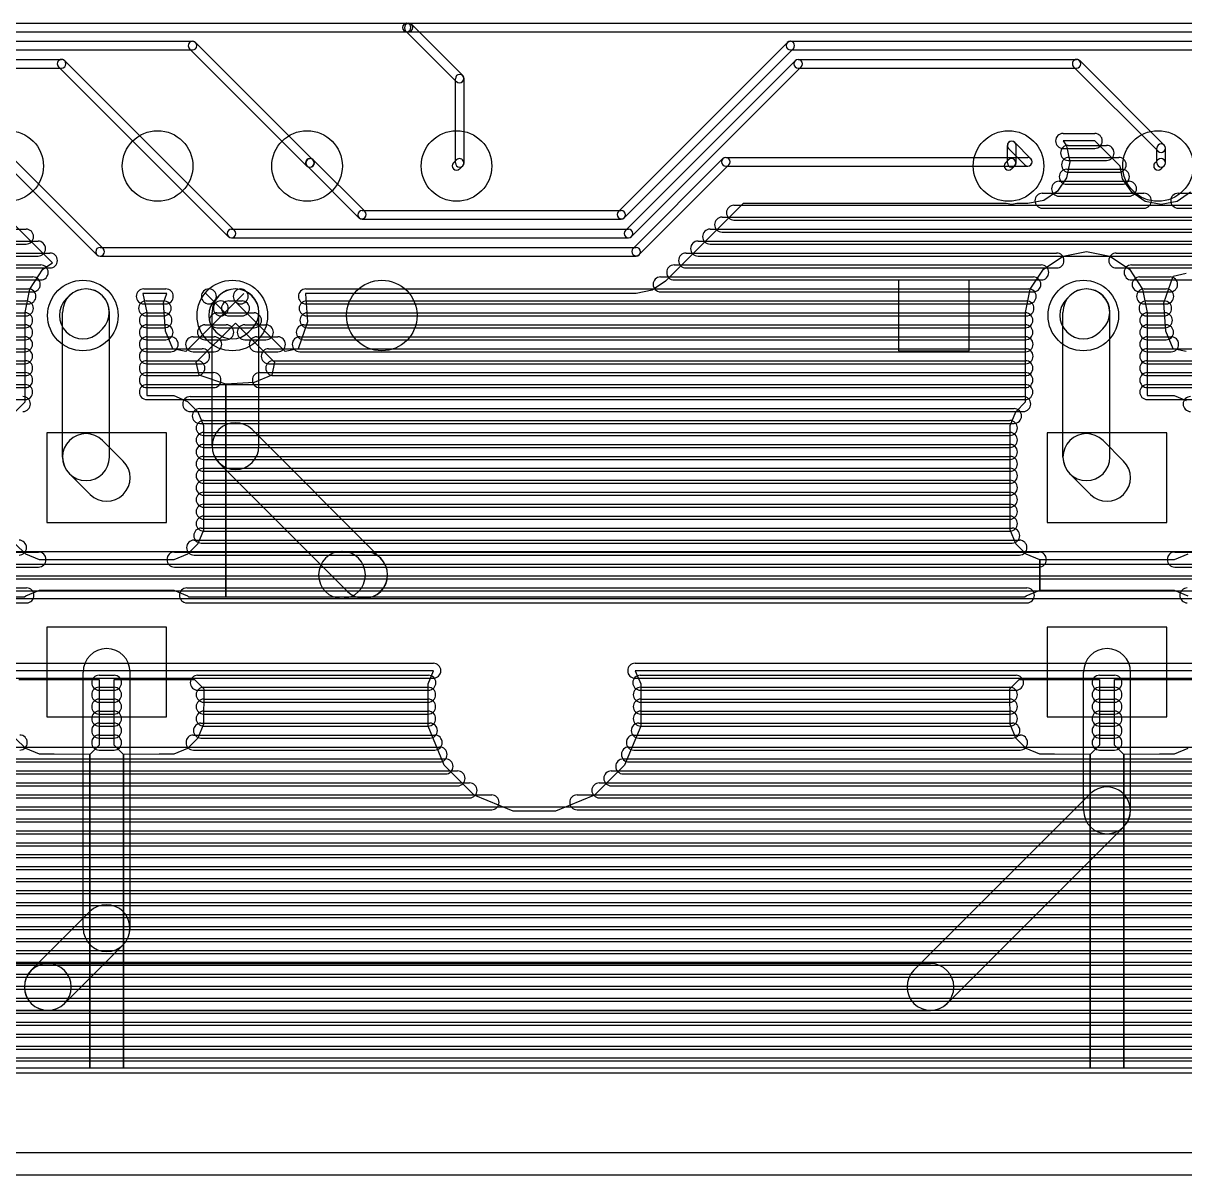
# Model space of a CAD drawing. Extents: x 25909 to 94169, y 14485 to 72115.
# Drawn here: x 68733 to 76504, y 14485 to 22187 of the extents above; entities that cross this region are included whole.
import ezdxf

# ---------------------------------------------------------------- set-up
doc = ezdxf.new("R2010")
doc.units = 0
doc.layers.add('BLACK', color=1, linetype='CONTINUOUS')

msp = doc.modelspace()

# ---------------------------------------------------------------- linework, layer by layer
at = {"layer": 'BLACK'}
for p, q in [((64646, 22187), (71298, 22187)), ((71299, 22187), (77971, 22187)), ((71299, 22187), (71311, 22187)), ((71332, 22178), (71673, 21837)), ((64646, 22129), (71298, 22129)), ((71291, 22137), (71632, 21796)), ((71299, 22129), (77971, 22129)), ((71299, 22129), (71311, 22129)), ((67804, 22066), (69866, 22066)), ((67804, 22008), (69866, 22008)), ((70629, 21233), (69846, 22016)), ((70670, 21274), (69887, 22057)), ((73844, 22057), (72715, 20928)), ((73885, 22016), (72756, 20887)), ((73866, 22066), (77068, 22066)), ((73866, 22008), (77068, 22008)), ((67856, 21945), (68990, 21945)), ((70146, 20801), (69011, 21936)), ((73897, 21936), (72762, 20801)), ((73918, 21945), (75780, 21945)), ((76366, 21372), (75801, 21937)), ((67856, 21887), (68990, 21887)), ((70105, 20760), (68970, 21895)), ((73938, 21895), (72803, 20760)), ((73918, 21887), (75780, 21887)), ((76325, 21331), (75760, 21896)), ((71624, 21254), (71624, 21816)), ((71682, 21254), (71682, 21816)), ((75690, 21450), (75902, 21450)), ((75366, 21390), (75475, 21281)), ((75902, 21400), (75690, 21400)), ((75690, 21400), (75713, 21367)), ((76071, 21232), (75902, 21400)), ((75317, 21253), (75317, 21369)), ((75325, 21349), (75434, 21240)), ((75375, 21253), (75375, 21369)), ((75690, 21350), (75902, 21350)), ((75713, 21367), (75734, 21260)), ((75723, 21370), (75981, 21370)), ((76317, 21253), (76317, 21351)), ((76375, 21253), (76375, 21351)), ((69226, 20639), (68633, 21232)), ((69267, 20680), (68674, 21273)), ((70979, 20886), (70632, 21233)), ((70650, 21282), (70652, 21282)), ((70650, 21224), (70652, 21224)), ((71020, 20927), (70673, 21274)), ((71612, 21254), (71631, 21273)), ((71653, 21213), (71672, 21232)), ((73412, 21280), (72813, 20681)), ((73453, 21239), (72854, 20640)), ((73434, 21289), (75454, 21289)), ((73434, 21231), (75454, 21231)), ((75324, 21273), (75305, 21254)), ((75365, 21232), (75346, 21213)), ((75734, 21260), (75713, 21153)), ((75723, 21270), (75981, 21270)), ((75730, 21290), (76062, 21290)), ((76088, 21146), (76071, 21232)), ((76324, 21273), (76305, 21254)), ((76365, 21232), (76346, 21213)), ((75713, 21153), (75652, 21063)), ((75714, 21210), (76084, 21210)), ((75730, 21190), (76062, 21190)), ((76149, 21056), (76088, 21146)), ((75652, 21063), (75562, 21002)), ((75663, 21130), (76131, 21130)), ((75714, 21110), (76084, 21110)), ((75562, 21002), (75455, 20981)), ((75551, 21050), (76231, 21050)), ((75663, 21030), (76131, 21030)), ((76239, 20995), (76149, 21056)), ((76346, 20974), (76239, 20995)), ((76453, 20995), (76346, 20974)), ((76543, 21056), (76453, 20995)), ((76460, 21050), (77230, 21050)), ((68928, 20584), (68538, 20974)), ((71000, 20935), (72734, 20935)), ((73549, 20981), (73030, 20462)), ((73488, 20970), (80576, 20970)), ((75310, 20981), (73549, 20981)), ((75346, 20974), (75310, 20981)), ((75381, 20981), (75346, 20974)), ((75455, 20981), (75381, 20981)), ((75551, 20950), (76231, 20950)), ((76460, 20950), (77230, 20950)), ((71000, 20877), (72734, 20877)), ((73408, 20890), (80656, 20890)), ((73488, 20870), (80576, 20870)), ((67264, 20810), (68752, 20810)), ((70126, 20809), (72782, 20809)), ((70126, 20751), (72782, 20751)), ((73328, 20810), (80658, 20810)), ((73408, 20790), (80656, 20790)), ((67184, 20730), (68832, 20730)), ((67264, 20710), (68752, 20710)), ((69247, 20688), (72833, 20688)), ((73248, 20730), (76620, 20730)), ((73328, 20710), (80658, 20710)), ((67104, 20650), (68912, 20650)), ((67184, 20630), (68832, 20630)), ((69247, 20630), (72833, 20630)), ((73168, 20650), (75646, 20650)), ((73248, 20630), (76620, 20630)), ((75558, 20541), (75690, 20629)), ((75690, 20629), (75846, 20660)), ((75846, 20660), (76002, 20629)), ((76002, 20629), (76134, 20541)), ((76046, 20650), (76588, 20650)), ((67024, 20570), (68850, 20570)), ((67104, 20550), (68912, 20550)), ((68777, 20409), (68865, 20541)), ((68865, 20541), (68928, 20584)), ((73088, 20570), (75544, 20570)), ((73168, 20550), (75646, 20550)), ((75470, 20409), (75558, 20541)), ((76046, 20550), (76588, 20550)), ((76134, 20541), (76222, 20409)), ((76148, 20570), (76650, 20570)), ((66927, 20490), (68797, 20490)), ((67024, 20470), (68850, 20470)), ((73030, 20462), (72940, 20401)), ((72997, 20490), (75491, 20490)), ((73088, 20470), (75544, 20470)), ((74589, 20468), (74589, 19996)), ((75061, 20468), (74589, 20468)), ((75061, 19996), (75061, 20468)), ((76148, 20470), (76650, 20470)), ((76202, 20490), (76406, 20490)), ((76365, 20317), (76426, 20496)), ((76426, 20496), (76513, 20515)), ((63932, 20410), (68768, 20410)), ((66927, 20390), (68797, 20390)), ((68746, 20253), (68777, 20409)), ((69041, 20364), (69021, 20344)), ((69693, 20380), (69534, 20380)), ((69534, 20380), (69560, 20253)), ((69539, 20410), (69687, 20410)), ((69672, 20317), (69693, 20380)), ((69955, 20380), (69954, 20380)), ((69954, 20380), (70082, 20253)), ((70082, 20253), (69955, 20380)), ((70041, 20364), (70021, 20344)), ((70153, 20324), (70209, 20380)), ((70208, 20380), (70153, 20324)), ((70209, 20380), (70208, 20380)), ((72833, 20380), (70621, 20380)), ((70621, 20380), (70622, 20378)), ((70622, 20378), (70634, 20189)), ((70624, 20410), (75460, 20410)), ((72940, 20401), (72833, 20380)), ((72997, 20390), (75491, 20390)), ((75439, 20253), (75470, 20409)), ((75734, 20364), (75714, 20344)), ((76202, 20390), (76406, 20390)), ((76222, 20409), (76253, 20253)), ((76232, 20410), (76380, 20410)), ((63932, 20310), (68768, 20310)), ((63937, 20330), (68751, 20330)), ((69539, 20310), (69687, 20310)), ((69555, 20330), (69673, 20330)), ((69684, 20128), (69672, 20317)), ((70153, 20324), (70082, 20253)), ((70109, 20330), (70197, 20330)), ((70224, 20253), (70153, 20324)), ((70624, 20310), (75460, 20310)), ((70629, 20330), (75445, 20330)), ((76232, 20310), (76380, 20310)), ((76248, 20330), (76366, 20330)), ((76377, 20128), (76365, 20317)), ((63937, 20230), (68751, 20230)), ((63942, 20250), (68746, 20250)), ((68746, 19654), (68746, 20253)), ((68996, 19285), (68996, 20253)), ((69310, 19285), (69310, 20253)), ((69555, 20230), (69673, 20230)), ((69560, 20253), (69560, 19696)), ((69560, 20250), (69678, 20250)), ((70082, 20253), (69820, 19991)), ((69996, 19359), (69996, 20253)), ((70029, 20250), (70277, 20250)), ((70109, 20230), (70197, 20230)), ((70486, 19991), (70224, 20253)), ((70310, 19359), (70310, 20253)), ((70629, 20230), (75445, 20230)), ((70634, 20250), (75438, 20250)), ((75439, 19654), (75439, 20253)), ((75689, 19285), (75689, 20253)), ((76003, 19285), (76003, 20253)), ((76248, 20230), (76366, 20230)), ((76253, 20253), (76253, 19696)), ((76253, 20250), (76371, 20250)), ((63918, 20170), (68746, 20170)), ((63942, 20150), (68746, 20150)), ((69263, 20142), (69243, 20122)), ((69560, 20170), (69686, 20170)), ((69560, 20150), (69678, 20150)), ((69733, 20010), (69684, 20128)), ((69891, 19920), (70153, 20182)), ((69949, 20170), (70091, 20170)), ((70029, 20150), (70277, 20150)), ((70153, 20182), (70415, 19920)), ((70215, 20170), (70357, 20170)), ((70263, 20142), (70243, 20122)), ((70634, 20189), (70573, 20010)), ((70610, 20170), (75438, 20170)), ((70634, 20150), (75438, 20150)), ((75956, 20142), (75936, 20122)), ((76253, 20170), (76379, 20170)), ((76253, 20150), (76371, 20150)), ((76426, 20010), (76377, 20128)), ((63891, 20090), (68745, 20090)), ((63918, 20070), (68746, 20070)), ((69560, 20090), (69720, 20090)), ((69560, 20070), (69686, 20070)), ((69869, 20090), (70011, 20090)), ((69949, 20070), (70091, 20070)), ((70215, 20070), (70357, 20070)), ((70295, 20090), (70437, 20090)), ((70583, 20090), (75439, 20090)), ((70610, 20070), (75438, 20070)), ((76253, 20090), (76413, 20090)), ((76253, 20070), (76379, 20070)), ((63683, 20010), (68745, 20010)), ((63891, 19990), (68745, 19990)), ((69560, 20010), (69930, 20010)), ((69560, 19990), (69720, 19990)), ((69820, 19991), (69733, 20010)), ((69869, 19990), (70011, 19990)), ((70295, 19990), (70437, 19990)), ((70375, 20010), (75439, 20010)), ((70573, 20010), (70486, 19991)), ((70583, 19990), (75439, 19990)), ((74589, 19996), (75061, 19996)), ((76253, 20010), (76623, 20010)), ((76253, 19990), (76413, 19990)), ((76513, 19991), (76426, 20010)), ((63683, 19910), (68745, 19910)), ((63714, 19930), (68746, 19930)), ((69560, 19930), (69898, 19930)), ((69560, 19910), (69930, 19910)), ((69910, 19833), (69891, 19920)), ((70375, 19910), (75439, 19910)), ((70415, 19920), (70396, 19833)), ((70406, 19930), (75438, 19930)), ((76253, 19930), (76591, 19930)), ((76253, 19910), (76623, 19910)), ((63624, 19850), (68746, 19850)), ((63714, 19830), (68746, 19830)), ((69560, 19850), (70006, 19850)), ((69560, 19830), (69898, 19830)), ((70089, 19772), (69910, 19833)), ((70396, 19833), (70278, 19784)), ((70316, 19850), (75438, 19850)), ((70406, 19830), (75438, 19830)), ((76253, 19850), (76699, 19850)), ((76253, 19830), (76591, 19830)), ((62868, 19770), (68746, 19770)), ((63624, 19750), (68746, 19750)), ((69560, 19770), (75438, 19770)), ((69560, 19750), (70006, 19750)), ((70278, 19784), (70089, 19772)), ((70089, 18350), (70089, 19772)), ((70089, 19772), (70089, 18350)), ((70316, 19750), (75438, 19750)), ((76253, 19770), (80659, 19770)), ((76253, 19750), (76699, 19750)), ((62868, 19670), (68746, 19670)), ((69560, 19696), (69741, 19696)), ((69560, 19670), (75438, 19670)), ((69741, 19696), (69832, 19658)), ((69850, 19690), (75424, 19690)), ((76253, 19696), (76434, 19696)), ((76253, 19670), (80659, 19670)), ((76434, 19696), (76513, 19664)), ((68680, 19588), (68746, 19654)), ((69832, 19658), (69902, 19588)), ((69850, 19590), (75424, 19590)), ((69902, 19588), (69940, 19496)), ((69914, 19610), (75362, 19610)), ((75335, 19497), (75373, 19588)), ((75373, 19588), (75439, 19654)), ((69914, 19510), (75362, 19510)), ((69940, 19530), (75334, 19530)), ((69691, 19447), (68891, 19447)), ((68891, 19447), (68891, 18847)), ((69691, 18847), (69691, 19447)), ((69940, 19496), (69940, 18797)), ((69940, 19450), (75334, 19450)), ((69940, 19430), (75334, 19430)), ((70264, 19469), (71124, 18609)), ((75335, 18798), (75335, 19497)), ((76384, 19447), (75584, 19447)), ((75584, 19447), (75584, 18847)), ((76384, 18847), (76384, 19447)), ((69264, 19396), (69402, 19258)), ((69940, 19370), (75334, 19370)), ((69940, 19350), (75334, 19350)), ((75957, 19396), (76095, 19258)), ((69940, 19290), (75334, 19290)), ((69940, 19270), (75334, 19270)), ((69940, 19210), (75334, 19210)), ((70042, 19247), (70902, 18387)), ((69042, 19174), (69180, 19036)), ((69940, 19190), (75334, 19190)), ((69940, 19130), (75334, 19130)), ((75735, 19174), (75873, 19036)), ((69940, 19110), (75334, 19110)), ((69940, 19050), (75334, 19050)), ((69940, 19030), (75334, 19030)), ((69940, 18970), (75334, 18970)), ((69940, 18950), (75334, 18950)), ((69940, 18890), (75334, 18890)), ((68891, 18847), (69691, 18847)), ((69924, 18810), (75350, 18810)), ((69940, 18870), (75334, 18870)), ((75584, 18847), (76384, 18847)), ((69876, 18730), (75398, 18730)), ((69940, 18797), (69902, 18706)), ((69940, 18790), (75334, 18790)), ((75373, 18706), (75335, 18798)), ((64173, 18654), (70865, 18654)), ((68750, 18636), (68680, 18706)), ((69902, 18706), (69832, 18636)), ((69924, 18710), (75350, 18710)), ((70866, 18654), (71014, 18654)), ((70866, 18654), (76770, 18654)), ((75443, 18636), (75373, 18706)), ((63051, 18650), (68835, 18650)), ((68841, 18598), (68750, 18636)), ((69740, 18598), (68841, 18598)), ((69832, 18636), (69740, 18598)), ((69744, 18650), (75528, 18650)), ((69876, 18630), (75398, 18630)), ((75534, 18598), (75443, 18636)), ((75534, 18396), (75534, 18598)), ((76433, 18598), (75534, 18598)), ((75534, 18598), (75534, 18396)), ((76525, 18636), (76433, 18598)), ((76437, 18650), (80347, 18650)), ((28466, 18570), (80266, 18570)), ((63051, 18550), (68835, 18550)), ((69744, 18550), (75528, 18550)), ((76437, 18550), (80347, 18550)), ((28466, 18470), (80266, 18470)), ((28546, 18490), (80186, 18490)), ((28546, 18390), (80186, 18390)), ((63135, 18410), (68755, 18410)), ((63397, 18350), (68742, 18350)), ((64173, 18340), (70865, 18340)), ((68742, 18350), (68750, 18358)), ((68750, 18358), (68842, 18396)), ((68842, 18396), (69741, 18396)), ((69741, 18396), (69832, 18358)), ((69828, 18410), (75448, 18410)), ((69832, 18358), (69839, 18350)), ((69839, 18350), (70089, 18350)), ((70089, 18350), (75435, 18350)), ((70866, 18340), (71014, 18340)), ((70866, 18340), (76770, 18340)), ((75435, 18350), (75443, 18358)), ((75443, 18358), (75534, 18396)), ((75534, 18396), (76434, 18396)), ((76434, 18396), (76525, 18358)), ((63135, 18310), (68755, 18310)), ((69828, 18310), (75448, 18310)), ((69691, 18147), (68891, 18147)), ((68891, 18147), (68891, 17547)), ((69691, 17547), (69691, 18147)), ((76384, 18147), (75584, 18147)), ((75584, 18147), (75584, 17547)), ((76384, 17547), (76384, 18147)), ((66135, 17906), (71477, 17906)), ((72827, 17906), (78171, 17906)), ((71478, 17856), (66135, 17856)), ((66135, 17806), (71477, 17806)), ((68703, 17797), (69241, 17797)), ((69134, 16135), (69134, 17847)), ((69241, 17826), (69341, 17826)), ((69241, 17797), (69241, 17359)), ((69341, 17359), (69341, 17797)), ((69341, 17797), (69879, 17797)), ((69448, 16135), (69448, 17847)), ((69879, 17797), (69941, 17735)), ((69900, 17826), (71444, 17826)), ((71442, 17769), (71478, 17856)), ((78171, 17856), (72827, 17856)), ((72827, 17856), (72864, 17768)), ((72827, 17806), (78171, 17806)), ((72861, 17826), (75375, 17826)), ((75334, 17735), (75396, 17797)), ((75396, 17797), (75934, 17797)), ((75827, 16923), (75827, 17847)), ((75934, 17826), (76034, 17826)), ((75934, 17797), (75934, 17359)), ((76034, 17359), (76034, 17797)), ((76034, 17797), (76572, 17797)), ((76141, 16923), (76141, 17847)), ((69241, 17746), (69341, 17746)), ((69241, 17726), (69341, 17726)), ((69900, 17726), (71444, 17726)), ((69940, 17746), (71442, 17746)), ((69941, 17735), (69940, 17498)), ((71442, 17486), (71442, 17769)), ((72861, 17726), (75375, 17726)), ((72864, 17768), (72864, 17485)), ((72864, 17746), (75334, 17746)), ((75335, 17498), (75334, 17735)), ((75934, 17746), (76034, 17746)), ((75934, 17726), (76034, 17726)), ((69241, 17666), (69341, 17666)), ((69241, 17646), (69341, 17646)), ((69940, 17666), (71442, 17666)), ((69940, 17646), (71442, 17646)), ((72864, 17666), (75334, 17666)), ((72864, 17646), (75334, 17646)), ((75934, 17666), (76034, 17666)), ((75934, 17646), (76034, 17646)), ((69241, 17586), (69341, 17586)), ((69241, 17566), (69341, 17566)), ((69940, 17586), (71442, 17586)), ((69940, 17566), (71442, 17566)), ((72864, 17586), (75334, 17586)), ((72864, 17566), (75334, 17566)), ((75934, 17586), (76034, 17586)), ((75934, 17566), (76034, 17566)), ((68891, 17547), (69691, 17547)), ((69241, 17506), (69341, 17506)), ((69241, 17486), (69341, 17486)), ((69940, 17498), (69902, 17406)), ((69922, 17506), (71454, 17506)), ((69940, 17486), (71442, 17486)), ((71550, 17225), (71442, 17486)), ((72864, 17485), (72755, 17224)), ((72851, 17506), (75351, 17506)), ((72864, 17486), (75334, 17486)), ((75373, 17406), (75335, 17498)), ((75584, 17547), (76384, 17547)), ((75934, 17506), (76034, 17506)), ((75934, 17486), (76034, 17486)), ((69241, 17426), (69341, 17426)), ((69872, 17426), (71486, 17426)), ((72818, 17426), (75402, 17426)), ((75934, 17426), (76034, 17426)), ((66093, 17346), (71519, 17346)), ((68750, 17336), (68680, 17406)), ((68841, 17298), (68750, 17336)), ((69241, 17359), (69179, 17297)), ((69241, 17406), (69341, 17406)), ((69403, 17297), (69341, 17359)), ((69832, 17336), (69741, 17298)), ((69902, 17406), (69832, 17336)), ((69922, 17406), (71454, 17406)), ((72785, 17346), (78213, 17346)), ((72851, 17406), (75351, 17406)), ((75443, 17336), (75373, 17406)), ((75534, 17298), (75443, 17336)), ((75934, 17359), (75872, 17297)), ((75934, 17406), (76034, 17406)), ((76096, 17297), (76034, 17359)), ((76525, 17336), (76434, 17298)), ((66055, 17266), (71559, 17266)), ((68940, 17298), (68841, 17298)), ((69179, 17297), (68940, 17298)), ((69179, 15200), (69179, 17297)), ((69179, 17297), (69179, 15200)), ((69241, 17326), (69341, 17326)), ((69642, 17298), (69403, 17297)), ((69403, 15200), (69403, 17297)), ((69403, 17297), (69403, 15200)), ((69741, 17298), (69642, 17298)), ((69872, 17326), (71486, 17326)), ((72747, 17266), (78251, 17266)), ((72818, 17326), (75402, 17326)), ((75633, 17298), (75534, 17298)), ((75872, 17297), (75633, 17298)), ((75872, 15200), (75872, 17297)), ((75872, 17297), (75872, 15200)), ((75934, 17326), (76034, 17326)), ((76335, 17298), (76096, 17297)), ((76096, 15200), (76096, 17297)), ((76096, 17297), (76096, 15200)), ((76434, 17298), (76335, 17298)), ((65975, 17186), (71639, 17186)), ((66093, 17246), (71519, 17246)), ((71750, 17025), (71550, 17225)), ((72755, 17224), (72555, 17024)), ((72667, 17186), (78331, 17186)), ((72785, 17246), (78213, 17246)), ((65895, 17106), (71719, 17106)), ((66055, 17166), (71559, 17166)), ((72587, 17106), (78411, 17106)), ((72747, 17166), (78251, 17166)), ((65747, 17026), (71867, 17026)), ((65975, 17086), (71639, 17086)), ((72011, 16916), (71750, 17025)), ((72555, 17024), (72294, 16916)), ((72439, 17026), (78559, 17026)), ((72667, 17086), (78331, 17086)), ((74692, 15853), (75872, 17033)), ((26625, 16946), (80657, 16946)), ((65895, 17006), (71719, 17006)), ((72587, 17006), (78411, 17006)), ((26625, 16866), (80657, 16866)), ((65747, 16926), (71867, 16926)), ((72294, 16916), (72011, 16916)), ((72439, 16926), (78559, 16926)), ((26625, 16846), (80657, 16846)), ((26625, 16786), (80657, 16786)), ((74914, 15631), (76094, 16811)), ((26625, 16766), (80657, 16766)), ((26625, 16706), (80657, 16706)), ((26625, 16686), (80657, 16686)), ((26625, 16626), (80657, 16626)), ((26625, 16606), (80657, 16606)), ((26625, 16546), (80657, 16546)), ((26625, 16526), (80657, 16526)), ((26625, 16466), (80657, 16466)), ((26625, 16446), (80657, 16446)), ((26625, 16386), (80657, 16386)), ((26625, 16366), (80657, 16366)), ((26625, 16306), (80657, 16306)), ((26625, 16286), (80657, 16286)), ((69179, 16245), (68787, 15853)), ((26625, 16226), (80657, 16226)), ((26625, 16206), (80657, 16206)), ((26625, 16146), (80657, 16146)), ((26625, 16126), (80657, 16126)), ((26625, 16066), (80657, 16066)), ((26625, 16046), (80657, 16046)), ((69401, 16023), (69009, 15631)), ((26625, 15986), (80657, 15986)), ((26625, 15966), (80657, 15966)), ((26625, 15906), (80657, 15906)), ((26625, 15886), (80657, 15886)), ((62205, 15898), (68897, 15898)), ((68898, 15898), (74802, 15898)), ((26625, 15826), (80657, 15826)), ((26625, 15806), (80657, 15806)), ((26625, 15726), (80657, 15726)), ((26691, 15746), (80593, 15746)), ((26691, 15646), (80593, 15646)), ((26771, 15666), (80513, 15666)), ((26771, 15566), (80513, 15566)), ((26851, 15586), (80433, 15586)), ((62205, 15584), (68897, 15584)), ((68898, 15584), (74802, 15584)), ((26851, 15486), (80433, 15486)), ((26930, 15506), (80352, 15506)), ((26930, 15406), (80352, 15406)), ((27010, 15426), (80272, 15426)), ((27010, 15326), (80272, 15326)), ((27090, 15346), (80192, 15346)), ((27090, 15246), (80192, 15246)), ((27170, 15266), (80112, 15266)), ((27170, 15166), (80112, 15166)), ((62710, 15200), (69179, 15200)), ((69179, 15200), (69403, 15200)), ((69403, 15200), (75872, 15200)), ((75872, 15200), (76096, 15200)), ((76096, 15200), (80097, 15200)), ((26378, 14635), (94094, 14635)), ((26378, 14485), (94094, 14485))]:
    msp.add_line(p, q, dxfattribs=at)
for centre in [(68632, 21232), (69632, 21232), (70632, 21232), (71632, 21232), (75325, 21232), (76325, 21232), (69132, 20232), (70132, 20232), (71132, 20232), (75825, 20232)]:
    msp.add_circle(centre, 236, dxfattribs=at)
for centre, radius, start, end in [((71299, 22158), 29, 90, 270), ((71299, 22158), 29, 90, 270), ((71312, 22157), 29, 45, 225), ((71298, 22158), 29, 270, 450), ((71311, 22158), 29, 270, 450), ((69866, 22037), 29, 405, 585), ((69866, 22037), 29, 270, 450), ((73866, 22037), 29, 90, 270), ((73865, 22037), 29, -45, 135), ((68990, 21916), 29, 405, 585), ((68990, 21916), 29, 270, 450), ((73918, 21916), 29, 90, 270), ((73918, 21916), 29, -45, 135), ((75781, 21916), 29, 405, 585), ((75780, 21916), 29, 270, 450), ((71653, 21816), 29, 360, 540), ((71652, 21817), 29, 225, 405), ((75690, 21400), 50, 90, 270), ((75902, 21400), 50, 270, 450), ((75346, 21369), 29, 45, 225), ((75346, 21369), 29, 360, 540), ((76346, 21351), 29, 360, 540), ((76345, 21352), 29, 225, 405), ((75723, 21320), 50, 90, 270), ((75981, 21320), 50, 270, 450), ((70650, 21253), 29, 90, 270), ((70653, 21253), 29, 405, 585), ((70650, 21253), 29, 225, 405), ((70652, 21253), 29, 270, 450), ((71632, 21233), 29, 135, 315), ((71653, 21254), 29, 180, 360), ((71652, 21253), 29, 315, 495), ((73434, 21260), 29, 90, 270), ((73433, 21260), 29, -45, 135), ((75325, 21233), 29, 135, 315), ((75346, 21253), 29, 180, 360), ((75345, 21253), 29, -45, 135), ((75454, 21261), 29, 225, 405), ((75454, 21260), 29, 270, 450), ((75730, 21240), 50, 90, 270), ((76062, 21240), 50, 270, 450), ((76325, 21233), 29, 135, 315), ((76346, 21253), 29, 180, 360), ((76345, 21253), 29, -45, 135), ((75714, 21160), 50, 90, 270), ((76084, 21160), 50, 270, 450), ((75663, 21080), 50, 90, 270), ((76131, 21080), 50, 270, 450), ((75551, 21000), 50, 90, 270), ((76231, 21000), 50, 270, 450), ((76460, 21000), 50, 90, 270), ((71000, 20906), 29, 90, 270), ((70999, 20907), 29, 225, 405), ((72735, 20907), 29, 135, 315), ((72734, 20906), 29, 270, 450), ((73488, 20920), 50, 90, 270), ((73408, 20840), 50, 90, 270), ((68752, 20760), 50, 270, 450), ((70126, 20780), 29, 90, 270), ((70126, 20780), 29, 225, 405), ((72782, 20780), 29, 135, 315), ((72782, 20780), 29, 270, 450), ((73328, 20760), 50, 90, 270), ((68832, 20680), 50, 270, 450), ((69247, 20659), 29, 90, 270), ((69247, 20659), 29, 225, 405), ((72833, 20660), 29, 135, 315), ((72833, 20659), 29, 270, 450), ((73248, 20680), 50, 90, 270), ((68912, 20600), 50, 270, 450), ((73168, 20600), 50, 90, 270), ((75646, 20600), 50, 270, 450), ((76046, 20600), 50, 90, 270), ((68850, 20520), 50, 270, 450), ((73088, 20520), 50, 90, 270), ((75544, 20520), 50, 270, 450), ((76148, 20520), 50, 90, 270), ((68797, 20440), 50, 270, 450), ((72997, 20440), 50, 90, 270), ((75491, 20440), 50, 270, 450), ((76202, 20440), 50, 90, 270), ((76406, 20440), 50, 270, 450), ((68768, 20360), 50, 270, 450), ((69153, 20253), 157, 360, 540), ((69152, 20253), 157, -45, 135), ((69539, 20360), 50, 90, 270), ((69687, 20360), 50, 270, 450), ((69975, 20360), 50, 0, 180), ((70153, 20253), 157, 360, 540), ((70152, 20253), 157, -45, 135), ((70188, 20360), 50, 90, 270), ((70188, 20360), 50, 270, 450), ((70624, 20360), 50, 90, 270), ((75460, 20360), 50, 270, 450), ((75846, 20253), 157, 360, 540), ((75845, 20253), 157, -45, 135), ((76232, 20360), 50, 90, 270), ((76380, 20360), 50, 270, 450), ((68751, 20280), 50, 270, 450), ((69132, 20233), 157, 135, 315), ((69555, 20280), 50, 90, 270), ((69673, 20280), 50, 270, 450), ((69975, 20360), 50, 180, 360), ((70132, 20233), 157, 135, 315), ((70055, 20280), 50, 0, 180), ((70109, 20280), 50, 90, 270), ((70197, 20280), 50, 270, 450), ((70629, 20280), 50, 90, 270), ((75445, 20280), 50, 270, 450), ((75825, 20233), 157, 135, 315), ((76248, 20280), 50, 90, 270), ((76366, 20280), 50, 270, 450), ((68746, 20200), 50, 270, 450), ((69560, 20200), 50, 90, 270), ((69678, 20200), 50, 270, 450), ((70029, 20200), 50, 90, 270), ((70055, 20280), 50, 180, 360), ((70277, 20200), 50, 270, 450), ((70634, 20200), 50, 90, 270), ((75438, 20200), 50, 270, 450), ((76253, 20200), 50, 90, 270), ((76371, 20200), 50, 270, 450), ((68746, 20120), 50, 270, 450), ((69560, 20120), 50, 90, 270), ((69686, 20120), 50, 270, 450), ((69949, 20120), 50, 90, 270), ((70091, 20120), 50, 270, 450), ((70215, 20120), 50, 90, 270), ((70357, 20120), 50, 270, 450), ((70610, 20120), 50, 90, 270), ((75438, 20120), 50, 270, 450), ((76253, 20120), 50, 90, 270), ((76379, 20120), 50, 270, 450), ((68745, 20040), 50, 270, 450), ((69560, 20040), 50, 90, 270), ((69720, 20040), 50, 270, 450), ((69869, 20040), 50, 90, 270), ((70011, 20040), 50, 270, 450), ((70295, 20040), 50, 90, 270), ((70437, 20040), 50, 270, 450), ((70583, 20040), 50, 90, 270), ((75439, 20040), 50, 270, 450), ((76253, 20040), 50, 90, 270), ((76413, 20040), 50, 270, 450), ((68745, 19960), 50, 270, 450), ((69560, 19960), 50, 90, 270), ((69930, 19960), 50, 270, 450), ((70375, 19960), 50, 90, 270), ((75439, 19960), 50, 270, 450), ((76253, 19960), 50, 90, 270), ((68746, 19880), 50, 270, 450), ((69560, 19880), 50, 90, 270), ((69898, 19880), 50, 270, 450), ((70406, 19880), 50, 90, 270), ((75438, 19880), 50, 270, 450), ((76253, 19880), 50, 90, 270), ((68746, 19800), 50, 270, 450), ((69560, 19800), 50, 90, 270), ((70006, 19800), 50, 270, 450), ((70316, 19800), 50, 90, 270), ((75438, 19800), 50, 270, 450), ((76253, 19800), 50, 90, 270), ((68746, 19720), 50, 270, 450), ((69560, 19720), 50, 90, 270), ((75438, 19720), 50, 270, 450), ((76253, 19720), 50, 90, 270), ((68731, 19640), 50, 270, 450), ((69850, 19640), 50, 90, 270), ((75424, 19640), 50, 270, 450), ((76543, 19640), 50, 90, 270), ((69914, 19560), 50, 90, 270), ((75362, 19560), 50, 270, 450), ((69940, 19480), 50, 90, 270), ((70153, 19358), 157, 45, 225), ((75334, 19480), 50, 270, 450), ((69153, 19285), 157, 45, 225), ((69940, 19400), 50, 90, 270), ((75334, 19400), 50, 270, 450), ((75846, 19285), 157, 45, 225), ((69940, 19320), 50, 90, 270), ((70153, 19359), 157, 180, 360), ((75334, 19320), 50, 270, 450), ((69153, 19285), 157, 180, 360), ((69940, 19240), 50, 90, 270), ((75334, 19240), 50, 270, 450), ((75846, 19285), 157, 180, 360), ((69291, 19147), 157, 225, 405), ((69940, 19160), 50, 90, 270), ((75334, 19160), 50, 270, 450), ((75984, 19147), 157, 225, 405), ((69940, 19080), 50, 90, 270), ((75334, 19080), 50, 270, 450), ((69940, 19000), 50, 90, 270), ((75334, 19000), 50, 270, 450), ((69940, 18920), 50, 90, 270), ((75334, 18920), 50, 270, 450), ((69940, 18840), 50, 90, 270), ((75334, 18840), 50, 270, 450), ((69924, 18760), 50, 90, 270), ((75350, 18760), 50, 270, 450), ((68705, 18680), 50, 270, 450), ((69876, 18680), 50, 90, 270), ((75398, 18680), 50, 270, 450), ((70866, 18497), 157, 90, 270), ((70866, 18497), 157, 90, 270), ((70865, 18497), 157, 270, 450), ((71014, 18497), 157, 270, 450), ((68835, 18600), 50, 270, 450), ((69744, 18600), 50, 90, 270), ((71013, 18498), 157, 225, 405), ((75528, 18600), 50, 270, 450), ((76437, 18600), 50, 90, 270), ((68755, 18360), 50, 270, 450), ((69828, 18360), 50, 90, 270), ((75448, 18360), 50, 270, 450), ((76521, 18360), 50, 90, 270), ((69291, 17847), 157, 360, 540), ((75984, 17847), 157, 360, 540), ((71477, 17856), 50, 270, 450), ((72827, 17856), 50, 90, 270), ((69241, 17776), 50, 90, 270), ((69341, 17776), 50, 270, 450), ((69900, 17776), 50, 90, 270), ((71444, 17776), 50, 270, 450), ((72861, 17776), 50, 90, 270), ((75375, 17776), 50, 270, 450), ((75934, 17776), 50, 90, 270), ((76034, 17776), 50, 270, 450), ((69241, 17696), 50, 90, 270), ((69341, 17696), 50, 270, 450), ((69940, 17696), 50, 90, 270), ((71442, 17696), 50, 270, 450), ((72864, 17696), 50, 90, 270), ((75334, 17696), 50, 270, 450), ((75934, 17696), 50, 90, 270), ((76034, 17696), 50, 270, 450), ((69241, 17616), 50, 90, 270), ((69341, 17616), 50, 270, 450), ((69940, 17616), 50, 90, 270), ((71442, 17616), 50, 270, 450), ((72864, 17616), 50, 90, 270), ((75334, 17616), 50, 270, 450), ((75934, 17616), 50, 90, 270), ((76034, 17616), 50, 270, 450), ((69241, 17536), 50, 90, 270), ((69341, 17536), 50, 270, 450), ((69940, 17536), 50, 90, 270), ((71442, 17536), 50, 270, 450), ((72864, 17536), 50, 90, 270), ((75334, 17536), 50, 270, 450), ((75934, 17536), 50, 90, 270), ((76034, 17536), 50, 270, 450), ((69241, 17456), 50, 90, 270), ((69341, 17456), 50, 270, 450), ((69922, 17456), 50, 90, 270), ((71454, 17456), 50, 270, 450), ((72851, 17456), 50, 90, 270), ((75351, 17456), 50, 270, 450), ((75934, 17456), 50, 90, 270), ((76034, 17456), 50, 270, 450), ((68710, 17376), 50, 270, 450), ((69241, 17376), 50, 90, 270), ((69341, 17376), 50, 270, 450), ((69872, 17376), 50, 90, 270), ((71486, 17376), 50, 270, 450), ((72818, 17376), 50, 90, 270), ((75402, 17376), 50, 270, 450), ((75934, 17376), 50, 90, 270), ((76034, 17376), 50, 270, 450), ((71519, 17296), 50, 270, 450), ((72785, 17296), 50, 90, 270), ((71559, 17216), 50, 270, 450), ((72747, 17216), 50, 90, 270), ((71639, 17136), 50, 270, 450), ((72667, 17136), 50, 90, 270), ((71719, 17056), 50, 270, 450), ((72587, 17056), 50, 90, 270), ((71867, 16976), 50, 270, 450), ((72439, 16976), 50, 90, 270), ((75983, 16922), 157, 315, 495), ((75984, 16923), 157, 180, 360), ((69290, 16134), 157, -45, 135), ((69291, 16135), 157, 180, 360), ((68898, 15741), 157, 90, 270), ((68898, 15742), 157, 135, 315), ((68897, 15741), 157, 270, 450), ((74803, 15742), 157, 135, 315), ((74802, 15741), 157, 270, 450)]:
    msp.add_arc(centre, radius, start, end, dxfattribs=at)

doc.saveas('drawing.dxf')
